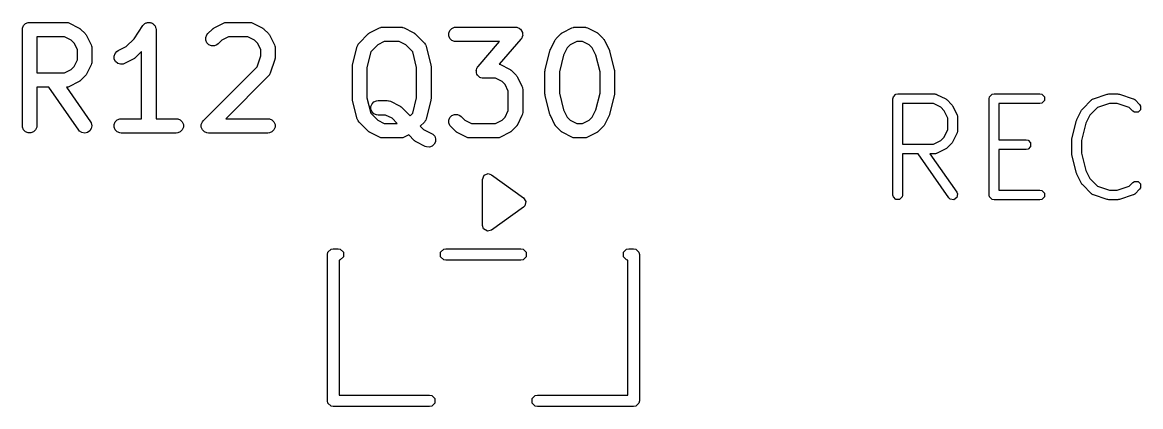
# Model space of a CAD drawing. Header units: millimetres. Extents: x 4 to 152, y 19 to 149.
# Drawn here: x 96.71 to 108.33, y 120.18 to 124.17 of the extents above; entities that cross this region are included whole.
import ezdxf

# ---------------------------------------------------------------- set-up
doc = ezdxf.new("R2010")
doc.units = ezdxf.units.MM
doc.layers.add('F.Silkscreen', color=41, linetype='CONTINUOUS', true_color=0xf2eda1)

msp = doc.modelspace()

# ---------------------------------------------------------------- linework, layer by layer
at = {"layer": 'F.Silkscreen', "linetype": 'CONTINUOUS'}
for p, q in [((96.710714, 124.095181), (96.712155, 124.109813)), ((96.710714, 123.095181), (96.710714, 124.095181)), ((96.712155, 124.109813), (96.723354, 124.136849)), ((96.723354, 124.136849), (96.744046, 124.157541)), ((96.744046, 124.157541), (96.771082, 124.16874)), ((96.771082, 124.16874), (96.785714, 124.170181)), ((96.785714, 124.170181), (97.166666, 124.170181)), ((97.166666, 124.170181), (97.181298, 124.16874)), ((97.181298, 124.16874), (97.183787, 124.167709)), ((97.183787, 124.167709), (97.186475, 124.167518)), ((97.186475, 124.167518), (97.200207, 124.162263)), ((97.200207, 124.162263), (97.295445, 124.114644)), ((97.295445, 124.114644), (97.301744, 124.11068)), ((97.301744, 124.11068), (97.303572, 124.109922)), ((97.303572, 124.109922), (97.305628, 124.108234)), ((97.305628, 124.108234), (97.307888, 124.106812)), ((97.307888, 124.106812), (97.309187, 124.105314)), ((97.309187, 124.105314), (97.314937, 124.100595)), ((97.314937, 124.100595), (97.362556, 124.052976)), ((97.870285, 124.000104), (97.961405, 124.136784)), ((97.961405, 124.136784), (97.961439, 124.136827)), ((97.961439, 124.136827), (97.961449, 124.136849)), ((97.961449, 124.136849), (97.9615, 124.136901)), ((97.9615, 124.136901), (97.970721, 124.148159)), ((97.970721, 124.148159), (97.97689, 124.152291)), ((97.97689, 124.152291), (97.982141, 124.157541)), ((97.982141, 124.157541), (97.98893, 124.160354)), ((97.98893, 124.160354), (97.995036, 124.164442)), ((97.995036, 124.164442), (98.002316, 124.165899)), ((98.002316, 124.165899), (98.009177, 124.16874)), ((98.009177, 124.16874), (98.016525, 124.16874)), ((98.016525, 124.16874), (98.02373, 124.170181)), ((98.02373, 124.170181), (98.031014, 124.16874)), ((98.031014, 124.16874), (98.038441, 124.16874)), ((98.038441, 124.16874), (98.045229, 124.165928)), ((98.045229, 124.165928), (98.052438, 124.164502)), ((98.052438, 124.164502), (98.058617, 124.160383)), ((98.058617, 124.160383), (98.065477, 124.157541)), ((98.065477, 124.157541), (98.07067, 124.152348)), ((98.07067, 124.152348), (98.076787, 124.14827)), ((98.076787, 124.14827), (98.08092, 124.142098)), ((98.08092, 124.142098), (98.086169, 124.136849)), ((98.086169, 124.136849), (98.08898, 124.130062)), ((98.08898, 124.130062), (98.09307, 124.123955)), ((98.09307, 124.123955), (98.094526, 124.116674)), ((98.094526, 124.116674), (98.097368, 124.109813)), ((98.097368, 124.109813), (98.098793, 124.095337)), ((98.098793, 124.095337), (98.098809, 124.09526)), ((98.098809, 124.09526), (98.098803, 124.095234)), ((98.098803, 124.095234), (98.098809, 124.095181)), ((98.098809, 124.095181), (98.098809, 123.170181)), ((98.637443, 124.052976), (98.685062, 124.100595)), ((98.685062, 124.100595), (98.690811, 124.105314)), ((98.690811, 124.105314), (98.692111, 124.106812)), ((98.692111, 124.106812), (98.69437, 124.108234)), ((98.69437, 124.108234), (98.696427, 124.109922)), ((98.696427, 124.109922), (98.698254, 124.11068)), ((98.698254, 124.11068), (98.704554, 124.114644)), ((98.704554, 124.114644), (98.799792, 124.162263)), ((98.799792, 124.162263), (98.813523, 124.167518)), ((98.813523, 124.167518), (98.816212, 124.16771)), ((98.816212, 124.16771), (98.818701, 124.16874)), ((98.818701, 124.16874), (98.833333, 124.170181)), ((98.833333, 124.170181), (99.071428, 124.170181)), ((99.071428, 124.170181), (99.08606, 124.16874)), ((99.08606, 124.16874), (99.088549, 124.167709)), ((99.088549, 124.167709), (99.091237, 124.167518)), ((99.091237, 124.167518), (99.104969, 124.162263)), ((99.104969, 124.162263), (99.200207, 124.114644)), ((99.200207, 124.114644), (99.206506, 124.11068)), ((99.206506, 124.11068), (99.208334, 124.109922)), ((99.208334, 124.109922), (99.21039, 124.108234)), ((99.21039, 124.108234), (99.21265, 124.106812)), ((99.21265, 124.106812), (99.213949, 124.105314)), ((99.213949, 124.105314), (99.219699, 124.100595)), ((99.219699, 124.100595), (99.267318, 124.052976)), ((100.30411, 124.050595), (100.30986, 124.055316)), ((100.30986, 124.055316), (100.311159, 124.056812)), ((100.311159, 124.056812), (100.313413, 124.058232)), ((100.313413, 124.058232), (100.315475, 124.059923)), ((100.315475, 124.059923), (100.317307, 124.060682)), ((100.317307, 124.060682), (100.323602, 124.064644)), ((100.323602, 124.064644), (100.41884, 124.112263)), ((100.41884, 124.112263), (100.432571, 124.117518)), ((100.432571, 124.117518), (100.43526, 124.11771)), ((100.43526, 124.11771), (100.437749, 124.11874)), ((100.437749, 124.11874), (100.452381, 124.120181)), ((100.452381, 124.120181), (100.642857, 124.120181)), ((100.642857, 124.120181), (100.657489, 124.11874)), ((100.657489, 124.11874), (100.659978, 124.117709)), ((100.659978, 124.117709), (100.662666, 124.117518)), ((100.662666, 124.117518), (100.676398, 124.112263)), ((100.676398, 124.112263), (100.771636, 124.064644)), ((100.771636, 124.064644), (100.777935, 124.06068)), ((100.777935, 124.06068), (100.779763, 124.059922)), ((100.779763, 124.059922), (100.781819, 124.058234)), ((100.781819, 124.058234), (100.784079, 124.056812)), ((100.784079, 124.056812), (100.785378, 124.055314)), ((100.785378, 124.055314), (100.791128, 124.050595)), ((101.140727, 124.059813), (101.151926, 124.086849)), ((101.140727, 124.030549), (101.140727, 124.059813)), ((101.151926, 124.086849), (101.172618, 124.107541)), ((101.172618, 124.107541), (101.199654, 124.11874)), ((101.199654, 124.11874), (101.214286, 124.120181)), ((101.214286, 124.120181), (101.833333, 124.120181)), ((101.833333, 124.120181), (101.841071, 124.119419)), ((101.841071, 124.119419), (101.843039, 124.11955)), ((101.843039, 124.11955), (101.844394, 124.119092)), ((101.844394, 124.119092), (101.847965, 124.11874)), ((101.847965, 124.11874), (101.859222, 124.114077)), ((101.859222, 124.114077), (101.87076, 124.110175)), ((101.87076, 124.110175), (101.872664, 124.10851)), ((101.872664, 124.10851), (101.875001, 124.107541)), ((101.875001, 124.107541), (101.883611, 124.098931)), ((101.883611, 124.098931), (101.892784, 124.090905)), ((101.892784, 124.090905), (101.893906, 124.088636)), ((101.893906, 124.088636), (101.895693, 124.086849)), ((101.895693, 124.086849), (101.900353, 124.075599)), ((101.900353, 124.075599), (101.905756, 124.064673)), ((101.905756, 124.064673), (101.905924, 124.06215)), ((101.905924, 124.06215), (101.906892, 124.059813)), ((101.906892, 124.059813), (101.906892, 124.047629)), ((102.30411, 124.050595), (102.309859, 124.055314)), ((102.309859, 124.055314), (102.311159, 124.056812)), ((102.311159, 124.056812), (102.313418, 124.058234)), ((102.313418, 124.058234), (102.315475, 124.059922)), ((102.315475, 124.059922), (102.317302, 124.06068)), ((102.317302, 124.06068), (102.323602, 124.064644)), ((102.323602, 124.064644), (102.41884, 124.112263)), ((102.41884, 124.112263), (102.432571, 124.117518)), ((102.432571, 124.117518), (102.43526, 124.11771)), ((102.43526, 124.11771), (102.437749, 124.11874)), ((102.437749, 124.11874), (102.452381, 124.120181)), ((102.452381, 124.120181), (102.547619, 124.120181)), ((102.547619, 124.120181), (102.562251, 124.11874)), ((102.562251, 124.11874), (102.56474, 124.117709)), ((102.56474, 124.117709), (102.567428, 124.117518)), ((102.567428, 124.117518), (102.58116, 124.112263)), ((102.58116, 124.112263), (102.676398, 124.064644)), ((102.676398, 124.064644), (102.682697, 124.06068)), ((102.682697, 124.06068), (102.684525, 124.059922)), ((102.684525, 124.059922), (102.686581, 124.058234)), ((102.686581, 124.058234), (102.688841, 124.056812)), ((102.688841, 124.056812), (102.69014, 124.055314)), ((102.69014, 124.055314), (102.69589, 124.050595)), ((97.148961, 124.020181), (96.860714, 124.020181)), ((96.860714, 124.020181), (96.860714, 123.646372)), ((97.217477, 123.985923), (97.148961, 124.020181)), ((97.247884, 123.955516), (97.217477, 123.985923)), ((97.282142, 123.887), (97.247884, 123.955516)), ((97.362556, 124.052976), (97.367274, 124.047227)), ((97.367274, 124.047227), (97.368773, 124.045927)), ((97.368773, 124.045927), (97.370194, 124.043668)), ((97.370194, 124.043668), (97.371883, 124.041611)), ((97.371883, 124.041611), (97.37264, 124.039784)), ((97.37264, 124.039784), (97.376605, 124.033484)), ((97.376605, 124.033484), (97.424224, 123.938246)), ((97.424224, 123.938246), (97.429479, 123.924515)), ((97.788906, 123.918725), (97.870285, 124.000104)), ((98.616917, 124.014574), (98.628116, 124.041611)), ((98.616917, 123.985312), (98.616917, 124.014574)), ((98.628116, 123.958275), (98.616917, 123.985312)), ((98.628116, 124.041611), (98.637443, 124.052976)), ((98.648808, 123.937583), (98.628116, 123.958275)), ((98.743509, 123.94691), (98.732144, 123.937583)), ((98.782522, 123.985923), (98.743509, 123.94691)), ((98.851038, 124.020181), (98.782522, 123.985923)), ((99.053723, 124.020181), (98.851038, 124.020181)), ((99.122239, 123.985923), (99.053723, 124.020181)), ((99.152646, 123.955516), (99.122239, 123.985923)), ((99.186904, 123.887), (99.152646, 123.955516)), ((99.267318, 124.052976), (99.272036, 124.047227)), ((99.272036, 124.047227), (99.273535, 124.045927)), ((99.273535, 124.045927), (99.274956, 124.043668)), ((99.274956, 124.043668), (99.276645, 124.041611)), ((99.276645, 124.041611), (99.277402, 124.039784)), ((99.277402, 124.039784), (99.281367, 124.033484)), ((99.281367, 124.033484), (99.328986, 123.938246)), ((99.328986, 123.938246), (99.334241, 123.924515)), ((100.194091, 123.93436), (100.197411, 123.938842)), ((100.197411, 123.938842), (100.199545, 123.943992)), ((100.199545, 123.943992), (100.208872, 123.955357)), ((100.208872, 123.955357), (100.30411, 124.050595)), ((100.470086, 123.970181), (100.40157, 123.935923)), ((100.625152, 123.970181), (100.470086, 123.970181)), ((100.693668, 123.935923), (100.625152, 123.970181)), ((100.791128, 124.050595), (100.886366, 123.955357)), ((100.886366, 123.955357), (100.895694, 123.943992)), ((100.895694, 123.943992), (100.897828, 123.938839)), ((100.897828, 123.938839), (100.901147, 123.93436)), ((101.151926, 124.003513), (101.140727, 124.030549)), ((101.172618, 123.982821), (101.151926, 124.003513)), ((101.199654, 123.971622), (101.172618, 123.982821)), ((101.214286, 123.970181), (101.199654, 123.971622)), ((101.668051, 123.970181), (101.214286, 123.970181)), ((101.443557, 123.713617), (101.668051, 123.970181)), ((101.889776, 123.995793), (101.66288, 123.736484)), ((101.894297, 124.002118), (101.889776, 123.995793)), ((101.895693, 124.003513), (101.894297, 124.002118)), ((101.896241, 124.004837), (101.895693, 124.003513)), ((101.898327, 124.007754), (101.896241, 124.004837)), ((101.902228, 124.019292), (101.898327, 124.007754)), ((101.906892, 124.030549), (101.902228, 124.019292)), ((101.906892, 124.047629), (101.907702, 124.035475)), ((101.907702, 124.035475), (101.906892, 124.03308)), ((101.906892, 124.03308), (101.906892, 124.030549)), ((102.194823, 123.888246), (102.242442, 123.983484)), ((102.242442, 123.983484), (102.246406, 123.989784)), ((102.246406, 123.989784), (102.247164, 123.991611)), ((102.247164, 123.991611), (102.248852, 123.993668)), ((102.248852, 123.993668), (102.250274, 123.995927)), ((102.250274, 123.995927), (102.251772, 123.997227)), ((102.251772, 123.997227), (102.256491, 124.002976)), ((102.256491, 124.002976), (102.30411, 124.050595)), ((102.470086, 123.970181), (102.40157, 123.935923)), ((102.529914, 123.970181), (102.470086, 123.970181)), ((102.59843, 123.935923), (102.529914, 123.970181)), ((102.69589, 124.050595), (102.743509, 124.002976)), ((102.743509, 124.002976), (102.748227, 123.997227)), ((102.748227, 123.997227), (102.749726, 123.995927)), ((102.749726, 123.995927), (102.751147, 123.993668)), ((102.751147, 123.993668), (102.752836, 123.991611)), ((102.752836, 123.991611), (102.753593, 123.989784)), ((102.753593, 123.989784), (102.757558, 123.983484)), ((102.757558, 123.983484), (102.805177, 123.888246)), ((97.282142, 123.779553), (97.282142, 123.887)), ((97.429479, 123.924515), (97.42967, 123.921826)), ((97.42967, 123.921826), (97.430701, 123.919337)), ((97.430701, 123.919337), (97.432142, 123.904705)), ((97.432142, 123.904705), (97.432142, 123.761848)), ((97.663684, 123.818848), (97.672938, 123.846609)), ((97.672938, 123.846609), (97.692111, 123.868717)), ((97.692111, 123.868717), (97.704554, 123.876549)), ((97.704554, 123.876549), (97.788906, 123.918725)), ((97.948809, 123.866496), (97.886366, 123.804053)), ((97.948809, 123.170181), (97.948809, 123.866496)), ((98.675845, 123.926384), (98.648808, 123.937583)), ((98.705107, 123.926384), (98.675845, 123.926384)), ((98.732144, 123.937583), (98.705107, 123.926384)), ((99.186904, 123.821637), (99.186904, 123.887)), ((99.334241, 123.924515), (99.334432, 123.921826)), ((99.334432, 123.921826), (99.335463, 123.919337)), ((99.335463, 123.919337), (99.336904, 123.904705)), ((99.336904, 123.904705), (99.336904, 123.809467)), ((100.141525, 123.730038), (100.189144, 123.920514)), ((100.189144, 123.920514), (100.194091, 123.93436)), ((100.329627, 123.863981), (100.289286, 123.702614)), ((100.40157, 123.935923), (100.329627, 123.863981)), ((100.76561, 123.863981), (100.693668, 123.935923)), ((100.805952, 123.702614), (100.76561, 123.863981)), ((100.901147, 123.93436), (100.906094, 123.920514)), ((100.906094, 123.920514), (100.953713, 123.730038)), ((102.141525, 123.682419), (102.189144, 123.872895)), ((102.189144, 123.872895), (102.189529, 123.873975)), ((102.189529, 123.873975), (102.189568, 123.874514)), ((102.189568, 123.874514), (102.191895, 123.880596)), ((102.191895, 123.880596), (102.194091, 123.886741)), ((102.194091, 123.886741), (102.194413, 123.887177)), ((102.194413, 123.887177), (102.194823, 123.888246)), ((102.332669, 123.828529), (102.289286, 123.654995)), ((102.371163, 123.905516), (102.332669, 123.828529)), ((102.40157, 123.935923), (102.371163, 123.905516)), ((102.628837, 123.905516), (102.59843, 123.935923)), ((102.66733, 123.828529), (102.628837, 123.905516)), ((102.710714, 123.654995), (102.66733, 123.828529)), ((102.805177, 123.888246), (102.805586, 123.887177)), ((102.805586, 123.887177), (102.805909, 123.886741)), ((102.805909, 123.886741), (102.808101, 123.880605)), ((102.808101, 123.880605), (102.810432, 123.874515)), ((102.810432, 123.874515), (102.81047, 123.873975)), ((102.81047, 123.873975), (102.810856, 123.872895)), ((102.810856, 123.872895), (102.858475, 123.682419)), ((97.217477, 123.68063), (97.247884, 123.711037)), ((97.247884, 123.711037), (97.282142, 123.779553)), ((97.424224, 123.728307), (97.376605, 123.633069)), ((97.429479, 123.742038), (97.424224, 123.728307)), ((97.42967, 123.744728), (97.429479, 123.742038)), ((97.430701, 123.747216), (97.42967, 123.744728)), ((97.432142, 123.761848), (97.430701, 123.747216)), ((97.665758, 123.789658), (97.663684, 123.818848)), ((97.678845, 123.763483), (97.665758, 123.789658)), ((97.700953, 123.74431), (97.678845, 123.763483)), ((97.728714, 123.735056), (97.700953, 123.74431)), ((97.757904, 123.73713), (97.728714, 123.735056)), ((97.771636, 123.742385), (97.757904, 123.73713)), ((97.866874, 123.790004), (97.771636, 123.742385)), ((97.873173, 123.793969), (97.866874, 123.790004)), ((97.875001, 123.794726), (97.873173, 123.793969)), ((97.877057, 123.796415), (97.875001, 123.794726)), ((97.879317, 123.797836), (97.877057, 123.796415)), ((97.880616, 123.799335), (97.879317, 123.797836)), ((97.886366, 123.804053), (97.880616, 123.799335)), ((98.589824, 123.148214), (99.148732, 123.707124)), ((99.148732, 123.707124), (99.186904, 123.821637)), ((99.333055, 123.785749), (99.285436, 123.642893)), ((99.334704, 123.793005), (99.333055, 123.785749)), ((99.335463, 123.794835), (99.334704, 123.793005)), ((99.335724, 123.797489), (99.335463, 123.794835)), ((99.336315, 123.800086), (99.335724, 123.797489)), ((99.336904, 123.809467), (99.336174, 123.802061)), ((99.336174, 123.802061), (99.336315, 123.800086)), ((100.139286, 123.711848), (100.139537, 123.714402)), ((100.139286, 123.378515), (100.139286, 123.711848)), ((100.139375, 123.715494), (100.140184, 123.720968)), ((100.139537, 123.714402), (100.139375, 123.715494)), ((100.140184, 123.720968), (100.140727, 123.72648)), ((100.140727, 123.72648), (100.141149, 123.727502)), ((100.141149, 123.727502), (100.141525, 123.730038)), ((100.953713, 123.730038), (100.954088, 123.727502)), ((100.954088, 123.727502), (100.954511, 123.72648)), ((100.954511, 123.72648), (100.955053, 123.720968)), ((100.955053, 123.720968), (100.955863, 123.715494)), ((100.955863, 123.715494), (100.9557, 123.714402)), ((100.9557, 123.714402), (100.955952, 123.711848)), ((100.955952, 123.711848), (100.955952, 123.378515)), ((101.437091, 123.704574), (101.43764, 123.705897)), ((101.43764, 123.705897), (101.439035, 123.707293)), ((101.439035, 123.707293), (101.443557, 123.713617)), ((101.66288, 123.736484), (101.676398, 123.731311)), ((101.676398, 123.731311), (101.771636, 123.683692)), ((96.860714, 123.646372), (97.148961, 123.646372)), ((97.148961, 123.646372), (97.217477, 123.68063)), ((97.362556, 123.613577), (97.314937, 123.565958)), ((97.367274, 123.619327), (97.362556, 123.613577)), ((97.368773, 123.620626), (97.367274, 123.619327)), ((97.370194, 123.622886), (97.368773, 123.620626)), ((97.371883, 123.624942), (97.370194, 123.622886)), ((97.37264, 123.62677), (97.371883, 123.624942)), ((97.376605, 123.633069), (97.37264, 123.62677)), ((99.267318, 123.613577), (98.823923, 123.170181)), ((99.276646, 123.624942), (99.267318, 123.613577)), ((99.277677, 123.627433), (99.276646, 123.624942)), ((99.279442, 123.629467), (99.277677, 123.627433)), ((99.285436, 123.642893), (99.279442, 123.629467)), ((100.289286, 123.702614), (100.289286, 123.387749)), ((100.805952, 123.387749), (100.805952, 123.702614)), ((101.425631, 123.673935), (101.426441, 123.676331)), ((101.426441, 123.661782), (101.425631, 123.673935)), ((101.426441, 123.678861), (101.431104, 123.690119)), ((101.426441, 123.676331), (101.426441, 123.678861)), ((101.426441, 123.649597), (101.426441, 123.661782)), ((101.427408, 123.647261), (101.426441, 123.649597)), ((101.427577, 123.644737), (101.427408, 123.647261)), ((101.432979, 123.633812), (101.427577, 123.644737)), ((101.431104, 123.690119), (101.435006, 123.701656)), ((101.43764, 123.622561), (101.432979, 123.633812)), ((101.435006, 123.701656), (101.437091, 123.704574)), ((101.439426, 123.620775), (101.43764, 123.622561)), ((101.440549, 123.618505), (101.439426, 123.620775)), ((101.449721, 123.61048), (101.440549, 123.618505)), ((101.458332, 123.601869), (101.449721, 123.61048)), ((101.460668, 123.600901), (101.458332, 123.601869)), ((101.462573, 123.599235), (101.460668, 123.600901)), ((101.47411, 123.595334), (101.462573, 123.599235)), ((101.485368, 123.59067), (101.47411, 123.595334)), ((101.488938, 123.590319), (101.485368, 123.59067)), ((101.490294, 123.58986), (101.488938, 123.590319)), ((101.492261, 123.589992), (101.490294, 123.58986)), ((101.5, 123.589229), (101.492261, 123.589992)), ((101.771636, 123.683692), (101.777935, 123.679728)), ((101.777935, 123.679728), (101.779763, 123.67897)), ((101.779763, 123.67897), (101.781819, 123.677282)), ((101.781819, 123.677282), (101.784079, 123.67586)), ((101.784079, 123.67586), (101.785378, 123.674362)), ((101.785378, 123.674362), (101.791128, 123.669643)), ((101.791128, 123.669643), (101.838747, 123.622024)), ((101.838747, 123.622024), (101.843465, 123.616275)), ((101.843465, 123.616275), (101.844964, 123.614975)), ((101.844964, 123.614975), (101.846385, 123.612716)), ((101.846385, 123.612716), (101.848074, 123.610659)), ((101.848074, 123.610659), (101.848831, 123.608832)), ((101.848831, 123.608832), (101.852796, 123.602532)), ((101.852796, 123.602532), (101.900415, 123.507294)), ((102.139286, 123.664229), (102.139537, 123.666783)), ((102.139286, 123.426134), (102.139286, 123.664229)), ((102.139375, 123.667875), (102.140184, 123.673349)), ((102.139537, 123.666783), (102.139375, 123.667875)), ((102.140184, 123.673349), (102.140727, 123.678861)), ((102.140727, 123.678861), (102.141149, 123.679883)), ((102.141149, 123.679883), (102.141525, 123.682419)), ((102.289286, 123.654995), (102.289286, 123.435368)), ((102.710714, 123.435368), (102.710714, 123.654995)), ((102.858475, 123.682419), (102.85885, 123.679883)), ((102.85885, 123.679883), (102.859273, 123.678861)), ((102.859273, 123.678861), (102.859815, 123.673349)), ((102.859815, 123.673349), (102.860625, 123.667875)), ((102.860625, 123.667875), (102.860462, 123.666783)), ((102.860462, 123.666783), (102.860714, 123.664229)), ((102.860714, 123.664229), (102.860714, 123.426134)), ((96.98476, 123.496372), (96.860714, 123.496372)), ((96.860714, 123.496372), (96.860714, 123.095181)), ((97.2957, 123.052171), (96.98476, 123.496372)), ((97.181298, 123.497813), (97.167781, 123.496482)), ((97.167781, 123.496482), (97.418585, 123.13819)), ((97.183787, 123.498845), (97.181298, 123.497813)), ((97.186475, 123.499035), (97.183787, 123.498845)), ((97.200207, 123.50429), (97.186475, 123.499035)), ((97.295445, 123.551909), (97.200207, 123.50429)), ((97.301744, 123.555874), (97.295445, 123.551909)), ((97.303572, 123.556631), (97.301744, 123.555874)), ((97.305628, 123.55832), (97.303572, 123.556631)), ((97.307888, 123.559741), (97.305628, 123.55832)), ((97.309187, 123.56124), (97.307888, 123.559741)), ((97.314937, 123.565958), (97.309187, 123.56124)), ((101.625152, 123.589229), (101.5, 123.589229)), ((101.693668, 123.554971), (101.625152, 123.589229)), ((101.724075, 123.524564), (101.693668, 123.554971)), ((101.758333, 123.456048), (101.724075, 123.524564)), ((101.900415, 123.507294), (101.90567, 123.493563)), ((101.90567, 123.493563), (101.905861, 123.490874)), ((101.905861, 123.490874), (101.906892, 123.488385)), ((101.906892, 123.488385), (101.908333, 123.473753)), ((101.908333, 123.473753), (101.908333, 123.235658)), ((100.139537, 123.375962), (100.139286, 123.378515)), ((100.139375, 123.374869), (100.139537, 123.375962)), ((100.140184, 123.369396), (100.139375, 123.374869)), ((100.140727, 123.363883), (100.140184, 123.369396)), ((100.141149, 123.362862), (100.140727, 123.363883)), ((100.141525, 123.360325), (100.141149, 123.362862)), ((100.189144, 123.169849), (100.141525, 123.360325)), ((100.289286, 123.387749), (100.329627, 123.226383)), ((100.39013, 123.356836), (100.404762, 123.358277)), ((100.404762, 123.358277), (100.5, 123.358277)), ((100.5, 123.358277), (100.514632, 123.356836)), ((100.76561, 123.226383), (100.805952, 123.387749)), ((100.953713, 123.360325), (100.906094, 123.169849)), ((100.954088, 123.362862), (100.953713, 123.360325)), ((100.954511, 123.363883), (100.954088, 123.362862)), ((100.955053, 123.369396), (100.954511, 123.363883)), ((100.955863, 123.374869), (100.955053, 123.369396)), ((100.955952, 123.378515), (100.9557, 123.375962)), ((100.9557, 123.375962), (100.955863, 123.374869)), ((101.758333, 123.253363), (101.758333, 123.456048)), ((102.139537, 123.423581), (102.139286, 123.426134)), ((102.139375, 123.422488), (102.139537, 123.423581)), ((102.140184, 123.417015), (102.139375, 123.422488)), ((102.140727, 123.411502), (102.140184, 123.417015)), ((102.141149, 123.410481), (102.140727, 123.411502)), ((102.141525, 123.407944), (102.141149, 123.410481)), ((102.189144, 123.217468), (102.141525, 123.407944)), ((102.289286, 123.435368), (102.332669, 123.261834)), ((102.66733, 123.261834), (102.710714, 123.435368)), ((102.858475, 123.407944), (102.810856, 123.217468)), ((102.85885, 123.410481), (102.858475, 123.407944)), ((102.859273, 123.411502), (102.85885, 123.410481)), ((102.859815, 123.417015), (102.859273, 123.411502)), ((102.860625, 123.422488), (102.859815, 123.417015)), ((102.860714, 123.426134), (102.860462, 123.423581)), ((102.860462, 123.423581), (102.860625, 123.422488)), ((105.753884, 123.377581), (105.75769, 123.396715)), ((105.753884, 122.377581), (105.753884, 123.377581)), ((105.75769, 123.396715), (105.78475, 123.423775)), ((105.78475, 123.423775), (105.803884, 123.427581)), ((105.803884, 123.427581), (106.184836, 123.427581)), ((106.184836, 123.427581), (106.187292, 123.427093)), ((106.187292, 123.427093), (106.188381, 123.427455)), ((106.188381, 123.427455), (106.196108, 123.425339)), ((106.196108, 123.425339), (106.20397, 123.423775)), ((106.20397, 123.423775), (106.204781, 123.422964)), ((106.204781, 123.422964), (106.207197, 123.422302)), ((106.207197, 123.422302), (106.302434, 123.374684)), ((106.302434, 123.374684), (106.308767, 123.369769)), ((106.308767, 123.369769), (106.315429, 123.365317)), ((106.315429, 123.365317), (106.363048, 123.317699)), ((106.753884, 123.377581), (106.75769, 123.396715)), ((106.753884, 122.377581), (106.753884, 123.377581)), ((106.75769, 123.396715), (106.78475, 123.423775)), ((106.78475, 123.423775), (106.803884, 123.427581)), ((106.803884, 123.427581), (107.280074, 123.427581)), ((107.280074, 123.427581), (107.299208, 123.423775)), ((107.299208, 123.423775), (107.326268, 123.396715)), ((107.326268, 123.358447), (107.299208, 123.331387)), ((107.326268, 123.396715), (107.326268, 123.358447)), ((107.72091, 123.270079), (107.816148, 123.365317)), ((107.816148, 123.365317), (107.818229, 123.366708)), ((107.818229, 123.366708), (107.818743, 123.367735)), ((107.818743, 123.367735), (107.825708, 123.371706)), ((107.825708, 123.371706), (107.832369, 123.376156)), ((107.832369, 123.376156), (107.833517, 123.376156)), ((107.833517, 123.376156), (107.835692, 123.377396)), ((107.835692, 123.377396), (107.978548, 123.425015)), ((107.978548, 123.425015), (107.986498, 123.426018)), ((107.986498, 123.426018), (107.99436, 123.427581)), ((107.99436, 123.427581), (108.089598, 123.427581)), ((108.089598, 123.427581), (108.09746, 123.426018)), ((108.09746, 123.426018), (108.105409, 123.425015)), ((108.105409, 123.425015), (108.248266, 123.377396)), ((108.248266, 123.377396), (108.250441, 123.376156)), ((108.250441, 123.376156), (108.251589, 123.376156)), ((108.251589, 123.376156), (108.258253, 123.371703)), ((108.258253, 123.371703), (108.265214, 123.367735)), ((108.265214, 123.367735), (108.265727, 123.366709)), ((108.265727, 123.366709), (108.26781, 123.365317)), ((108.26781, 123.365317), (108.315429, 123.317699)), ((100.331203, 123.297909), (100.342402, 123.324945)), ((100.331203, 123.268645), (100.331203, 123.297909)), ((100.342402, 123.241609), (100.331203, 123.268645)), ((100.342402, 123.324945), (100.363094, 123.345637)), ((100.363094, 123.220917), (100.342402, 123.241609)), ((100.363094, 123.345637), (100.39013, 123.356836)), ((100.514632, 123.356836), (100.517121, 123.355805)), ((100.517121, 123.355805), (100.519809, 123.355614)), ((100.519809, 123.355614), (100.533541, 123.350359)), ((100.533541, 123.350359), (100.628779, 123.30274)), ((100.628779, 123.30274), (100.635078, 123.298776)), ((100.635078, 123.298776), (100.636906, 123.298018)), ((100.636906, 123.298018), (100.638962, 123.29633)), ((100.638962, 123.29633), (100.641222, 123.294908)), ((100.641222, 123.294908), (100.642521, 123.29341)), ((100.642521, 123.29341), (100.648271, 123.288691)), ((100.648271, 123.288691), (100.738094, 123.198867)), ((101.724074, 123.184847), (101.758333, 123.253363)), ((102.332669, 123.261834), (102.371163, 123.184847)), ((102.628836, 123.184847), (102.66733, 123.261834)), ((106.173033, 123.327581), (105.853884, 123.327581)), ((105.853884, 123.327581), (105.853884, 122.903772)), ((106.250456, 123.28887), (106.173033, 123.327581)), ((106.2866, 123.252725), (106.250456, 123.28887)), ((106.325312, 123.175302), (106.2866, 123.252725)), ((106.363048, 123.317699), (106.367502, 123.311033)), ((106.367502, 123.311033), (106.372414, 123.304704)), ((106.372414, 123.304704), (106.420033, 123.209466)), ((107.280074, 123.327581), (106.853884, 123.327581)), ((106.853884, 123.327581), (106.853884, 122.951391)), ((107.299208, 123.331387), (107.280074, 123.327581)), ((107.663925, 123.161847), (107.711543, 123.257084)), ((107.711543, 123.257084), (107.716458, 123.263418)), ((107.716458, 123.263418), (107.72091, 123.270079)), ((107.878511, 123.286261), (107.797358, 123.205107)), ((108.002473, 123.327581), (107.878511, 123.286261)), ((108.081485, 123.327581), (108.002473, 123.327581)), ((108.205446, 123.286261), (108.081485, 123.327581)), ((108.244718, 123.246988), (108.205446, 123.286261)), ((108.260939, 123.236149), (108.244718, 123.246988)), ((108.326268, 123.263209), (108.299208, 123.236149)), ((108.315429, 123.317699), (108.326268, 123.301478)), ((108.326268, 123.301478), (108.326268, 123.263209)), ((97.418585, 123.13819), (97.425795, 123.125377)), ((97.425795, 123.125377), (97.432124, 123.096806)), ((97.664536, 123.109813), (97.675735, 123.136849)), ((97.675735, 123.136849), (97.696427, 123.157541)), ((97.696427, 123.157541), (97.723463, 123.16874)), ((97.723463, 123.16874), (97.738095, 123.170181)), ((97.738095, 123.170181), (97.948809, 123.170181)), ((98.098809, 123.170181), (98.309523, 123.170181)), ((98.309523, 123.170181), (98.324155, 123.16874)), ((98.324155, 123.16874), (98.351191, 123.157541)), ((98.351191, 123.157541), (98.371883, 123.136849)), ((98.371883, 123.136849), (98.383082, 123.109813)), ((98.569298, 123.109813), (98.580497, 123.136849)), ((98.580497, 123.136849), (98.589824, 123.148214)), ((98.823923, 123.170181), (99.261904, 123.170181)), ((99.261904, 123.170181), (99.276536, 123.16874)), ((99.276536, 123.16874), (99.303572, 123.157541)), ((99.303572, 123.157541), (99.324264, 123.136849)), ((99.324264, 123.136849), (99.335463, 123.109813)), ((100.194091, 123.156003), (100.189144, 123.169849)), ((100.19741, 123.151524), (100.194091, 123.156003)), ((100.199544, 123.146372), (100.19741, 123.151524)), ((100.208872, 123.135006), (100.199544, 123.146372)), ((100.30411, 123.039767), (100.208872, 123.135006)), ((100.329627, 123.226383), (100.40157, 123.154439)), ((100.39013, 123.209718), (100.363094, 123.220917)), ((100.404762, 123.208277), (100.39013, 123.209718)), ((100.40157, 123.154439), (100.470086, 123.120181)), ((100.482295, 123.208277), (100.404762, 123.208277)), ((100.55081, 123.17402), (100.482295, 123.208277)), ((100.604649, 123.120181), (100.55081, 123.17402)), ((100.738094, 123.198867), (100.76561, 123.226383)), ((100.886367, 123.135007), (100.84416, 123.092801)), ((100.895694, 123.146372), (100.886367, 123.135007)), ((100.897827, 123.151524), (100.895694, 123.146372)), ((100.901147, 123.156003), (100.897827, 123.151524)), ((100.906094, 123.169849), (100.901147, 123.156003)), ((101.140727, 123.155052), (101.151926, 123.182088)), ((101.140727, 123.125789), (101.140727, 123.155052)), ((101.151925, 123.098753), (101.140727, 123.125789)), ((101.151926, 123.182088), (101.172619, 123.202781)), ((101.172619, 123.202781), (101.199655, 123.213979)), ((101.199655, 123.213979), (101.228918, 123.213979)), ((101.228918, 123.213979), (101.255954, 123.20278)), ((101.255954, 123.20278), (101.26732, 123.193452)), ((101.26732, 123.193452), (101.306332, 123.154439)), ((101.306332, 123.154439), (101.374848, 123.120181)), ((101.625152, 123.120181), (101.693667, 123.154439)), ((101.693667, 123.154439), (101.724074, 123.184847)), ((101.900415, 123.202117), (101.852796, 123.106879)), ((101.90567, 123.215848), (101.900415, 123.202117)), ((101.905861, 123.218538), (101.90567, 123.215848)), ((101.906892, 123.221026), (101.905861, 123.218538)), ((101.908333, 123.235658), (101.906892, 123.221026)), ((102.189529, 123.216389), (102.189144, 123.217468)), ((102.189568, 123.215849), (102.189529, 123.216389)), ((102.191895, 123.209768), (102.189568, 123.215849)), ((102.194091, 123.203622), (102.191895, 123.209768)), ((102.194413, 123.203187), (102.194091, 123.203622)), ((102.194823, 123.202117), (102.194413, 123.203187)), ((102.242442, 123.106879), (102.194823, 123.202117)), ((102.371163, 123.184847), (102.40157, 123.154439)), ((102.40157, 123.154439), (102.470086, 123.120181)), ((102.529914, 123.120181), (102.598429, 123.154439)), ((102.598429, 123.154439), (102.628836, 123.184847)), ((102.805177, 123.202117), (102.757558, 123.106879)), ((102.805586, 123.203187), (102.805177, 123.202117)), ((102.805909, 123.203622), (102.805586, 123.203187)), ((102.808101, 123.209759), (102.805909, 123.203622)), ((102.810432, 123.215848), (102.808101, 123.209759)), ((102.81047, 123.216389), (102.810432, 123.215848)), ((102.810856, 123.217468), (102.81047, 123.216389)), ((106.325312, 123.056052), (106.325312, 123.175302)), ((106.420033, 123.209466), (106.420694, 123.207051)), ((106.420694, 123.207051), (106.421506, 123.206239)), ((106.421506, 123.206239), (106.423069, 123.198378)), ((106.423069, 123.198378), (106.425186, 123.19065)), ((106.425186, 123.19065), (106.424823, 123.189562)), ((106.424823, 123.189562), (106.425312, 123.187105)), ((106.425312, 123.187105), (106.425312, 123.044248)), ((107.61252, 122.961137), (107.660139, 123.151613)), ((107.660139, 123.151613), (107.662478, 123.156566)), ((107.662478, 123.156566), (107.663925, 123.161847)), ((107.797358, 123.205107), (107.755822, 123.122035)), ((108.299208, 123.236149), (108.260939, 123.236149)), ((96.712155, 123.080549), (96.710714, 123.095181)), ((96.723354, 123.053513), (96.712155, 123.080549)), ((96.744046, 123.032821), (96.723354, 123.053513)), ((96.771082, 123.021622), (96.744046, 123.032821)), ((96.800346, 123.021622), (96.771082, 123.021622)), ((96.827382, 123.032821), (96.800346, 123.021622)), ((96.848074, 123.053513), (96.827382, 123.032821)), ((96.859273, 123.080549), (96.848074, 123.053513)), ((96.860714, 123.095181), (96.859273, 123.080549)), ((97.305271, 123.041011), (97.2957, 123.052171)), ((97.32995, 123.025284), (97.305271, 123.041011)), ((97.358767, 123.020198), (97.32995, 123.025284)), ((97.387338, 123.026528), (97.358767, 123.020198)), ((97.411312, 123.04331), (97.387338, 123.026528)), ((97.427039, 123.067988), (97.411312, 123.04331)), ((97.432124, 123.096806), (97.427039, 123.067988)), ((97.664536, 123.080549), (97.664536, 123.109813)), ((97.675735, 123.053513), (97.664536, 123.080549)), ((97.696427, 123.032821), (97.675735, 123.053513)), ((97.723463, 123.021622), (97.696427, 123.032821)), ((97.738095, 123.020181), (97.723463, 123.021622)), ((98.309523, 123.020181), (97.738095, 123.020181)), ((98.324155, 123.021622), (98.309523, 123.020181)), ((98.351191, 123.032821), (98.324155, 123.021622)), ((98.371883, 123.053513), (98.351191, 123.032821)), ((98.383082, 123.080549), (98.371883, 123.053513)), ((98.383082, 123.109813), (98.383082, 123.080549)), ((98.569298, 123.080549), (98.569298, 123.109813)), ((98.580497, 123.053513), (98.569298, 123.080549)), ((98.601189, 123.032821), (98.580497, 123.053513)), ((98.628225, 123.021622), (98.601189, 123.032821)), ((98.642857, 123.020181), (98.628225, 123.021622)), ((99.261904, 123.020181), (98.642857, 123.020181)), ((99.276536, 123.021622), (99.261904, 123.020181)), ((99.303572, 123.032821), (99.276536, 123.021622)), ((99.324264, 123.053513), (99.303572, 123.032821)), ((99.335463, 123.080549), (99.324264, 123.053513)), ((99.335463, 123.109813), (99.335463, 123.080549)), ((100.30986, 123.035047), (100.30411, 123.039767)), ((100.311159, 123.03355), (100.30986, 123.035047)), ((100.313413, 123.032131), (100.311159, 123.03355)), ((100.315475, 123.030439), (100.313413, 123.032131)), ((100.317307, 123.029681), (100.315475, 123.030439)), ((100.323602, 123.025718), (100.317307, 123.029681)), ((100.41884, 122.978099), (100.323602, 123.025718)), ((100.470086, 123.120181), (100.604649, 123.120181)), ((100.84416, 123.092801), (100.87776, 123.059201)), ((100.87776, 123.059201), (100.962112, 123.017025)), ((100.962112, 123.017025), (100.974555, 123.009193)), ((100.974555, 123.009193), (100.993728, 122.987085)), ((101.161252, 123.087388), (101.151925, 123.098753)), ((101.208871, 123.039768), (101.161252, 123.087388)), ((101.21462, 123.03505), (101.208871, 123.039768)), ((101.215921, 123.03355), (101.21462, 123.03505)), ((101.21818, 123.032128), (101.215921, 123.03355)), ((101.220237, 123.03044), (101.21818, 123.032128)), ((101.222064, 123.029683), (101.220237, 123.03044)), ((101.228364, 123.025718), (101.222064, 123.029683)), ((101.323602, 122.978099), (101.228364, 123.025718)), ((101.374848, 123.120181), (101.625152, 123.120181)), ((101.771636, 123.025718), (101.676398, 122.978099)), ((101.777935, 123.029683), (101.771636, 123.025718)), ((101.779763, 123.03044), (101.777935, 123.029683)), ((101.781819, 123.032128), (101.779763, 123.03044)), ((101.784079, 123.03355), (101.781819, 123.032128)), ((101.785379, 123.03505), (101.784079, 123.03355)), ((101.791129, 123.039768), (101.785379, 123.03505)), ((101.838747, 123.087387), (101.791129, 123.039768)), ((101.843465, 123.093137), (101.838747, 123.087387)), ((101.844964, 123.094436), (101.843465, 123.093137)), ((101.846385, 123.096695), (101.844964, 123.094436)), ((101.848075, 123.098753), (101.846385, 123.096695)), ((101.848832, 123.100583), (101.848075, 123.098753)), ((101.852796, 123.106879), (101.848832, 123.100583)), ((102.246405, 123.100583), (102.242442, 123.106879)), ((102.247163, 123.098753), (102.246405, 123.100583)), ((102.248852, 123.096695), (102.247163, 123.098753)), ((102.250274, 123.094436), (102.248852, 123.096695)), ((102.251772, 123.093137), (102.250274, 123.094436)), ((102.25649, 123.087388), (102.251772, 123.093137)), ((102.304109, 123.039768), (102.25649, 123.087388)), ((102.309858, 123.03505), (102.304109, 123.039768)), ((102.311159, 123.03355), (102.309858, 123.03505)), ((102.313418, 123.032128), (102.311159, 123.03355)), ((102.315475, 123.03044), (102.313418, 123.032128)), ((102.317302, 123.029683), (102.315475, 123.03044)), ((102.323602, 123.025718), (102.317302, 123.029683)), ((102.41884, 122.978099), (102.323602, 123.025718)), ((102.470086, 123.120181), (102.529914, 123.120181)), ((102.676398, 123.025718), (102.58116, 122.978099)), ((102.682697, 123.029683), (102.676398, 123.025718)), ((102.684525, 123.03044), (102.682697, 123.029683)), ((102.686581, 123.032128), (102.684525, 123.03044)), ((102.688841, 123.03355), (102.686581, 123.032128)), ((102.690141, 123.03505), (102.688841, 123.03355)), ((102.695891, 123.039768), (102.690141, 123.03505)), ((102.743509, 123.087387), (102.695891, 123.039768)), ((102.748227, 123.093137), (102.743509, 123.087387)), ((102.749726, 123.094436), (102.748227, 123.093137)), ((102.751147, 123.096695), (102.749726, 123.094436)), ((102.752837, 123.098753), (102.751147, 123.096695)), ((102.753594, 123.100583), (102.752837, 123.098753)), ((102.757558, 123.106879), (102.753594, 123.100583)), ((106.2866, 122.978629), (106.325312, 123.056052)), ((106.420033, 123.021887), (106.372414, 122.926649)), ((106.420694, 123.024303), (106.420033, 123.021887)), ((106.421506, 123.025114), (106.420694, 123.024303)), ((106.423069, 123.032976), (106.421506, 123.025114)), ((106.425186, 123.040703), (106.423069, 123.032976)), ((106.425312, 123.044248), (106.424823, 123.041792)), ((106.424823, 123.041792), (106.425186, 123.040703)), ((107.755822, 123.122035), (107.711027, 122.942855)), ((100.432571, 122.972844), (100.41884, 122.978099)), ((100.43526, 122.972653), (100.432571, 122.972844)), ((100.437749, 122.971622), (100.43526, 122.972653)), ((100.452381, 122.970181), (100.437749, 122.971622)), ((100.642857, 122.970181), (100.452381, 122.970181)), ((100.657489, 122.971622), (100.642857, 122.970181)), ((100.659978, 122.972654), (100.657489, 122.971622)), ((100.662666, 122.972844), (100.659978, 122.972654)), ((100.676398, 122.978099), (100.662666, 122.972844)), ((100.723286, 123.001543), (100.676398, 122.978099)), ((100.7803, 122.944529), (100.723286, 123.001543)), ((100.78605, 122.939809), (100.7803, 122.944529)), ((100.787349, 122.938312), (100.78605, 122.939809)), ((100.789603, 122.936893), (100.787349, 122.938312)), ((100.791665, 122.935201), (100.789603, 122.936893)), ((100.793497, 122.934443), (100.791665, 122.935201)), ((100.799792, 122.93048), (100.793497, 122.934443)), ((100.89503, 122.882861), (100.799792, 122.93048)), ((100.98782, 122.903959), (100.965713, 122.884786)), ((101.000908, 122.930134), (100.98782, 122.903959)), ((100.993728, 122.987085), (101.002982, 122.959324)), ((101.002982, 122.959324), (101.000908, 122.930134)), ((101.337333, 122.972844), (101.323602, 122.978099)), ((101.340022, 122.972653), (101.337333, 122.972844)), ((101.342511, 122.971622), (101.340022, 122.972653)), ((101.357143, 122.970181), (101.342511, 122.971622)), ((101.642857, 122.970181), (101.357143, 122.970181)), ((101.657489, 122.971622), (101.642857, 122.970181)), ((101.659978, 122.972654), (101.657489, 122.971622)), ((101.662666, 122.972844), (101.659978, 122.972654)), ((101.676398, 122.978099), (101.662666, 122.972844)), ((102.432571, 122.972844), (102.41884, 122.978099)), ((102.43526, 122.972653), (102.432571, 122.972844)), ((102.437749, 122.971622), (102.43526, 122.972653)), ((102.452381, 122.970181), (102.437749, 122.971622)), ((102.547619, 122.970181), (102.452381, 122.970181)), ((102.562251, 122.971622), (102.547619, 122.970181)), ((102.56474, 122.972654), (102.562251, 122.971622)), ((102.567428, 122.972844), (102.56474, 122.972654)), ((102.58116, 122.978099), (102.567428, 122.972844)), ((105.853884, 122.903772), (106.173033, 122.903772)), ((106.173033, 122.903772), (106.250456, 122.942484)), ((106.250456, 122.942484), (106.2866, 122.978629)), ((106.363048, 122.913654), (106.315429, 122.866036)), ((106.367502, 122.920321), (106.363048, 122.913654)), ((106.372414, 122.926649), (106.367502, 122.920321)), ((106.853884, 122.951391), (107.137217, 122.951391)), ((107.137217, 122.951391), (107.156351, 122.947585)), ((107.156351, 122.947585), (107.183411, 122.920525)), ((107.183411, 122.920525), (107.183411, 122.882257)), ((107.611027, 122.94901), (107.612222, 122.95502)), ((107.611027, 122.806153), (107.611027, 122.94901)), ((107.612222, 122.95502), (107.61252, 122.961137)), ((107.711027, 122.942855), (107.711027, 122.812308)), ((100.908761, 122.877606), (100.89503, 122.882861)), ((100.937951, 122.875532), (100.908761, 122.877606)), ((100.965713, 122.884786), (100.937951, 122.875532)), ((106.015946, 122.803772), (105.853884, 122.803772)), ((105.853884, 122.803772), (105.853884, 122.377581)), ((106.33435, 122.348908), (106.015946, 122.803772)), ((106.184836, 122.803772), (106.138012, 122.803772)), ((106.138012, 122.803772), (106.416274, 122.406254)), ((106.187292, 122.804261), (106.184836, 122.803772)), ((106.188381, 122.803898), (106.187292, 122.804261)), ((106.196108, 122.806015), (106.188381, 122.803898)), ((106.20397, 122.807578), (106.196108, 122.806015)), ((106.204781, 122.80839), (106.20397, 122.807578)), ((106.207197, 122.809051), (106.204781, 122.80839)), ((106.302434, 122.856669), (106.207197, 122.809051)), ((106.308767, 122.861585), (106.302434, 122.856669)), ((106.315429, 122.866036), (106.308767, 122.861585)), ((107.137217, 122.851391), (106.853884, 122.851391)), ((106.853884, 122.851391), (106.853884, 122.427581)), ((107.156351, 122.855197), (107.137217, 122.851391)), ((107.183411, 122.882257), (107.156351, 122.855197)), ((107.612222, 122.800144), (107.611027, 122.806153)), ((107.61252, 122.794026), (107.612222, 122.800144)), ((107.660139, 122.60355), (107.61252, 122.794026)), ((107.711027, 122.812308), (107.755822, 122.633128)), ((101.49, 122.54), (101.507574, 122.582426)), ((101.507574, 122.582426), (101.55, 122.6)), ((101.55, 122.6), (101.58529, 122.588524)), ((101.58529, 122.588524), (101.91529, 122.348524)), ((107.662478, 122.598598), (107.660139, 122.60355)), ((107.663925, 122.593316), (107.662478, 122.598598)), ((107.711543, 122.498079), (107.663925, 122.593316)), ((107.755822, 122.633128), (107.797357, 122.550058)), ((107.797357, 122.550058), (107.878513, 122.468901)), ((101.49, 122.06), (101.49, 122.54)), ((107.716454, 122.491751), (107.711543, 122.498079)), ((107.720909, 122.485084), (107.716454, 122.491751)), ((107.816148, 122.389845), (107.720909, 122.485084)), ((107.878513, 122.468901), (108.002473, 122.427581)), ((108.081485, 122.427581), (108.205445, 122.468902)), ((108.205445, 122.468902), (108.244718, 122.508175)), ((108.244718, 122.508175), (108.260939, 122.519014)), ((108.260939, 122.519014), (108.299208, 122.519014)), ((108.31543, 122.437465), (108.267811, 122.389845)), ((108.299208, 122.519014), (108.326268, 122.491955)), ((108.326268, 122.453686), (108.31543, 122.437465)), ((108.326268, 122.491955), (108.326268, 122.453686)), ((101.91529, 122.348524), (101.939266, 122.309358)), ((105.75769, 122.358447), (105.753884, 122.377581)), ((105.78475, 122.331387), (105.75769, 122.358447)), ((105.823018, 122.331387), (105.78475, 122.331387)), ((105.850078, 122.358447), (105.823018, 122.331387)), ((105.853884, 122.377581), (105.850078, 122.358447)), ((106.348441, 122.335415), (106.33435, 122.348908)), ((106.386127, 122.328765), (106.348441, 122.335415)), ((106.417478, 122.35071), (106.386127, 122.328765)), ((106.416274, 122.406254), (106.424128, 122.388396)), ((106.424128, 122.388396), (106.417478, 122.35071)), ((106.75769, 122.358447), (106.753884, 122.377581)), ((106.78475, 122.331387), (106.75769, 122.358447)), ((106.803884, 122.327581), (106.78475, 122.331387)), ((107.280074, 122.327581), (106.803884, 122.327581)), ((106.853884, 122.427581), (107.280074, 122.427581)), ((107.280074, 122.427581), (107.299208, 122.423775)), ((107.299208, 122.331387), (107.280074, 122.327581)), ((107.299208, 122.423775), (107.326268, 122.396715)), ((107.326268, 122.358447), (107.299208, 122.331387)), ((107.326268, 122.396715), (107.326268, 122.358447)), ((107.818229, 122.388455), (107.816148, 122.389845)), ((107.818743, 122.387427), (107.818229, 122.388455)), ((107.825708, 122.383457), (107.818743, 122.387427)), ((107.832369, 122.379006), (107.825708, 122.383457)), ((107.833517, 122.379006), (107.832369, 122.379006)), ((107.835692, 122.377766), (107.833517, 122.379006)), ((107.978548, 122.330147), (107.835692, 122.377766)), ((107.986498, 122.329145), (107.978548, 122.330147)), ((107.99436, 122.327581), (107.986498, 122.329145)), ((108.089598, 122.327581), (107.99436, 122.327581)), ((108.002473, 122.427581), (108.081485, 122.427581)), ((108.09746, 122.329145), (108.089598, 122.327581)), ((108.105409, 122.330147), (108.09746, 122.329145)), ((108.248266, 122.377766), (108.105409, 122.330147)), ((108.250441, 122.379006), (108.248266, 122.377766)), ((108.25159, 122.379006), (108.250441, 122.379006)), ((108.25826, 122.383464), (108.25159, 122.379006)), ((108.265214, 122.387427), (108.25826, 122.383464)), ((108.265726, 122.388453), (108.265214, 122.387427)), ((108.267811, 122.389845), (108.265726, 122.388453)), ((101.91529, 122.251476), (101.58529, 122.011476)), ((101.928524, 122.26471), (101.91529, 122.251476)), ((101.939266, 122.309358), (101.928524, 122.26471)), ((101.501476, 122.02471), (101.49, 122.06)), ((101.540642, 122.000734), (101.501476, 122.02471)), ((101.58529, 122.011476), (101.540642, 122.000734)), ((99.88, 121.76), (99.884567, 121.782961)), ((99.88, 120.24), (99.88, 121.76)), ((99.884567, 121.782961), (99.917039, 121.815433)), ((99.917039, 121.815433), (99.94, 121.82)), ((99.94, 121.82), (99.99, 121.82)), ((99.99, 121.82), (100.012961, 121.815433)), ((100.012961, 121.815433), (100.045433, 121.782961)), ((100.045433, 121.737039), (100.012961, 121.704567)), ((100.045433, 121.782961), (100.045433, 121.737039)), ((101.054567, 121.782961), (101.087039, 121.815433)), ((101.054567, 121.737039), (101.054567, 121.782961)), ((101.087039, 121.704567), (101.054567, 121.737039)), ((101.087039, 121.815433), (101.11, 121.82)), ((101.11, 121.82), (101.89, 121.82)), ((101.89, 121.82), (101.912961, 121.815433)), ((101.912961, 121.815433), (101.945433, 121.782961)), ((101.945433, 121.737039), (101.912961, 121.704567)), ((101.945433, 121.782961), (101.945433, 121.737039)), ((102.954567, 121.782961), (102.987039, 121.815433)), ((102.954567, 121.737039), (102.954567, 121.782961)), ((102.987039, 121.704567), (102.954567, 121.737039)), ((102.987039, 121.815433), (103.01, 121.82)), ((103.01, 121.82), (103.06, 121.82)), ((103.06, 121.82), (103.082961, 121.815433)), ((103.082961, 121.815433), (103.115433, 121.782961)), ((103.115433, 121.782961), (103.12, 121.76)), ((103.12, 121.76), (103.12, 120.24)), ((100.012961, 121.704567), (100, 121.70199)), ((100, 121.70199), (100, 120.3)), ((101.11, 121.7), (101.087039, 121.704567)), ((101.89, 121.7), (101.11, 121.7)), ((101.912961, 121.704567), (101.89, 121.7)), ((103, 121.70199), (102.987039, 121.704567)), ((103, 120.3), (103, 121.70199)), ((99.884567, 120.217039), (99.88, 120.24)), ((100, 120.3), (100.94, 120.3)), ((100.94, 120.3), (100.962961, 120.295433)), ((100.962961, 120.295433), (100.995433, 120.262961)), ((100.995433, 120.262961), (100.995433, 120.217039)), ((102.004567, 120.262961), (102.037039, 120.295433)), ((102.004567, 120.217039), (102.004567, 120.262961)), ((102.037039, 120.295433), (102.06, 120.3)), ((102.06, 120.3), (103, 120.3)), ((103.12, 120.24), (103.115433, 120.217039)), ((99.917039, 120.184567), (99.884567, 120.217039)), ((99.94, 120.18), (99.917039, 120.184567)), ((100.94, 120.18), (99.94, 120.18)), ((100.962961, 120.184567), (100.94, 120.18)), ((100.995433, 120.217039), (100.962961, 120.184567)), ((102.037039, 120.184567), (102.004567, 120.217039)), ((102.06, 120.18), (102.037039, 120.184567)), ((103.06, 120.18), (102.06, 120.18)), ((103.082961, 120.184567), (103.06, 120.18)), ((103.115433, 120.217039), (103.082961, 120.184567))]:
    msp.add_line(p, q, dxfattribs=at)

doc.saveas('drawing.dxf')
